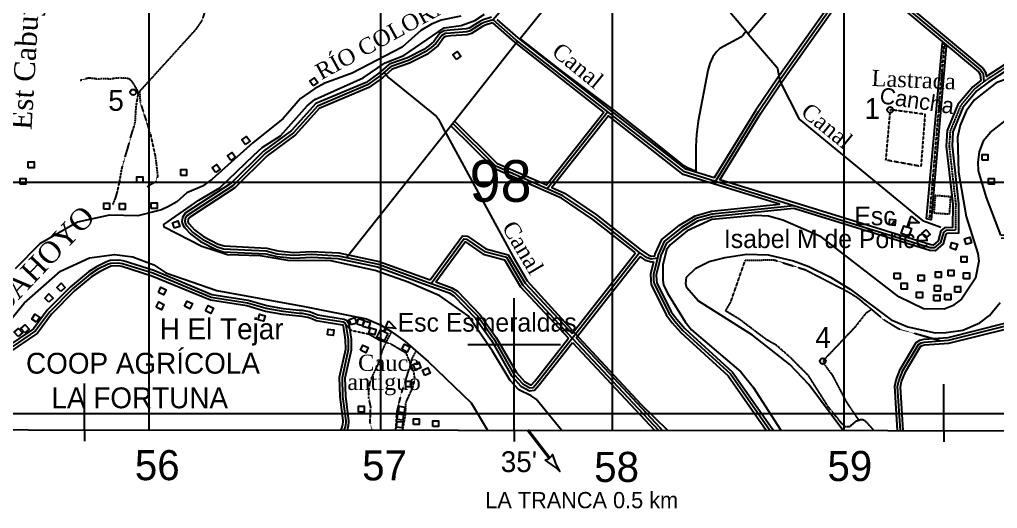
# Model space of a CAD drawing. Extents: x 638173 to 667318, y 9795622 to 9816401.
# Drawn here: x 655440 to 659661, y 9796590 to 9798702 of the extents above; entities that cross this region are included whole.
import ezdxf

# ---------------------------------------------------------------- set-up
doc = ezdxf.new("R2010")
doc.units = 0
doc.header["$MEASUREMENT"] = 0
doc.linetypes.add('DASHED', pattern=[0.75, 0.5, -0.25])
doc.linetypes.add('HIDDEN', pattern=[0.375, 0.25, -0.125])
for name, color, linetype in [('AEROPUERTO', 7, 'CONTINUOUS'), ('AREAPROMINENTE', 7, 'CONTINUOUS'), ('CAMINO4', 7, 'CONTINUOUS'), ('CAMINO5', 7, 'CONTINUOUS'), ('CAMINO6Y7', 7, 'CONTINUOUS'), ('CAUCECANALIZADO', 7, 'CONTINUOUS'), ('CUADRICULAUTM', 7, 'CONTINUOUS'), ('EDIFICACION', 7, 'CONTINUOUS'), ('INFORMACIONMARGI', 7, 'CONTINUOUS'), ('NOMBREAREASSITIO', 7, 'CONTINUOUS'), ('NOMBRESPROPIOS', 7, 'CONTINUOUS'), ('PARALELACAMINO', 7, 'CONTINUOUS'), ('PROYECCION', 7, 'CONTINUOUS'), ('PUNTOALTURA', 7, 'CONTINUOUS'), ('RIODOBLE', 7, 'CONTINUOUS'), ('RIODOBLEINTERMIT', 7, 'CONTINUOUS'), ('TEXTOAZUL', 7, 'CONTINUOUS'), ('TEXTODESCRIPTIVO', 7, 'CONTINUOUS'), ('VALORCUADRICULAR', 7, 'CONTINUOUS'), ('VALORGEOGRAFICO', 7, 'CONTINUOUS')]:
    doc.layers.add(name, color=color, linetype=linetype)
doc.styles.add('cotas', font='SWITZN.TTF')
doc.styles.add('escuelas', font='SWZCONLN.TTF')
doc.styles.add('marginal', font='UNVR57W.TTF')
doc.styles.add('poblados', font='SWZCONDN.TTF')
doc.styles.add('rios', font='TIMESI_0.TTF')
doc.styles.add('sitios', font='SWZCONLN.TTF')
doc.styles.add('txt', font='TXT', dxfattribs={"height": 0.2})

# ---------------------------------------------------------------- blocks, each defined once
blk = doc.blocks.new('DESVIA')
at = {"layer": 'INFORMACIONMARGI', "color": 7, "linetype": 'Continuous'}
blk.add_lwpolyline([(202.16, 3.49), (185.9, 7.39), (147.68, 19.11), (146.85, 19.12), (146.96, 18.1), (149.36, 11.75), (149.85, 9.42), (150.15, 6.9), (150.53, 1.31), (-0.62, 1.3), (-0.61, -2.71), (150.58, -2.7), (150.4, -6.92), (149.98, -11.09), (149.1, -14.21), (146.85, -20.1), (146.86, -20.87), (147.8, -20.89), (188.55, -8.04), (203.45, -4.27), (223.03, -0.96), (223.77, -0.5), (223.03, 0.07), (202.16, 3.49)], close=True, dxfattribs=at)
blk = doc.blocks.new('COTA')
at = {"layer": 'PUNTOALTURA', "color": 1, "linetype": 'Continuous'}
blk.add_circle((0, 0), 12.5, dxfattribs=at)
blk = doc.blocks.new('CASA')
at = {"layer": 'EDIFICACION', "color": 4, "linetype": 'Continuous'}
blk.add_lwpolyline([(-12.57, -13.81), (-12.57, 11.18), (12.43, 11.18), (12.43, -13.82), (-12.57, -13.81)], close=True, dxfattribs=at)
blk = doc.blocks.new('ESCUEL')
at = {"layer": 'EDIFICACION', "color": 6, "linetype": 'Continuous'}
blk.add_lwpolyline([(-0.55, 67.48), (41.45, 51.74), (3.45, 37.48), (3.45, 17.27), (18.98, 17.27), (18.98, -17.74), (-16.02, -17.73), (-16.02, 17.27), (-0.55, 17.27), (-0.55, 67.48)], close=True, dxfattribs=at)

msp = doc.modelspace()

# ---------------------------------------------------------------- linework, layer by layer
at = {"layer": 'AEROPUERTO', "color": 5, "linetype": 'DASHED'}
msp.add_line((659431.26, 9798594.34), (659366.5, 9797838.96), dxfattribs=at)
at = {"layer": 'AEROPUERTO', "color": 5, "linetype": 'Continuous'}
msp.add_lwpolyline([(659355, 9797840.63), (659424.13, 9798601.59), (659440.04, 9798585.4), (659375.91, 9797837.6), (659355, 9797840.63)], dxfattribs=at)
at = {"layer": 'AREAPROMINENTE', "color": 7, "linetype": 'DASHED'}
msp.add_lwpolyline([(659329.93, 9798067.69), (659180.12, 9798095.09), (659199.57, 9798313.87), (659348.48, 9798293.91), (659330.97, 9798067.58)], dxfattribs=at)
at = {"layer": 'CAMINO4', "color": 2, "linetype": 'HIDDEN'}
msp.add_lwpolyline([(659700.8, 9798497.86), (659614.9, 9798441.93), (659602.53, 9798432.51), (659563.66, 9798402.95), (659501.73, 9798328.72), (659457.09, 9798219.97), (659452.71, 9798155.79), (659481.14, 9797905.51), (659480.23, 9797791.72)], dxfattribs=at)
at = {"layer": 'CAMINO5', "color": 7, "linetype": 'Continuous'}
for p, q in [((657979.72, 9798303.42), (657718.16, 9797971.07)), ((658783.13, 9797898.07), (658443.82, 9798002.96)), ((657826.16, 9797326.53), (658116.09, 9797696.21)), ((657826.16, 9797326.53), (658197.61, 9796928.36))]:
    msp.add_line(p, q, dxfattribs=at)
for points in [[(658443.82, 9798002.96), (658629.61, 9798304.34), (658721.67, 9798441.49), (659063.54, 9798925.33)], [(659063.54, 9798925.33), (659588.87, 9798484.39), (659599.35, 9798468.37), (659602.53, 9798432.51)], [(657537.24, 9798763.09), (657484.26, 9798701.53)], [(657484.26, 9798701.53), (657445.42, 9798689.5), (657432.66, 9798683.38), (657385.66, 9798652.78), (657370.8, 9798648.95), (657300.68, 9798643.9), (657277.06, 9798641.29), (657262.85, 9798633.57), (657237.32, 9798598.49), (657216.48, 9798580.71), (657191.47, 9798562.52), (657119.16, 9798525.04), (657048.2, 9798500.99), (657044.23, 9798499.29), (657039.62, 9798496.58), (656998.98, 9798460.08), (656942.05, 9798419.82), (656726.72, 9798328.39), (656622.26, 9798213.22), (656501.08, 9798123.47), (656361.68, 9797985.37), (656163.96, 9797856.22), (656155.78, 9797842.66), (656153.85, 9797829.32), (656156.6, 9797820.17), (656162.58, 9797811.41), (656187.27, 9797783.77), (656228.15, 9797754.01), (656293.19, 9797720.38), (656321.13, 9797711.56), (656505.02, 9797702.52), (656552.52, 9797690.39), (656623.54, 9797683.74), (656700.51, 9797687.99), (656816.37, 9797681.8), (656989.01, 9797645.37), (657217.36, 9797562.49)], [(657979.72, 9798303.42), (657584.15, 9798613.38), (657484.26, 9798701.53)], [(658443.82, 9798002.96), (658310.61, 9798044.14), (657979.72, 9798303.42)], [(657718.16, 9797971.07), (657495.5, 9798068.74), (657309.92, 9798252.87)], [(658116.09, 9797696.21), (657922.76, 9797849.09), (657785.99, 9797941.32), (657718.16, 9797971.07)], [(658783.13, 9797898.07), (658429.43, 9797861.94), (658361.54, 9797842.18), (658296.63, 9797803.07), (658222.38, 9797744), (658196.41, 9797686.44), (658193.67, 9797670.74)], [(659480.23, 9797791.72), (659437.95, 9797790.37), (659428.27, 9797782.19), (659416.22, 9797739.62), (659387.94, 9797715.35), (659371.16, 9797716.3), (658783.13, 9797898.07)], [(659242.34, 9796927.56), (659230.44, 9797117.03), (659235.71, 9797142.08), (659253.41, 9797185.46), (659320.41, 9797298.42), (659331.45, 9797305.77), (659345.92, 9797308.84), (659414.36, 9797313.97), (659450.07, 9797316.65), (659697.5, 9797378.52), (659717.48, 9797390.35), (659764.33, 9797435.89), (659848.18, 9797556.4), (659888.68, 9797651.69), (659901.68, 9797682.27), (659905.66, 9797714.48), (659729.72, 9797774.64), (659675.66, 9797769.43)], [(657217.36, 9797562.49), (657358.16, 9797754.98), (657369.39, 9797753.9), (657447.1, 9797699.98), (657541.89, 9797675.25), (657612.9, 9797555.24), (657826.16, 9797326.53)], [(658193.67, 9797670.74), (658167.29, 9797667.47), (658149.28, 9797672.47), (658116.09, 9797696.21)], [(656841.98, 9796929.42), (656845.05, 9796938.41), (656848.27, 9796951.95), (656849.47, 9796961.87), (656849.76, 9796968.61), (656836.23, 9797074.53), (656833.85, 9797155.58), (656860.85, 9797276.96), (656860.36, 9797320), (656850.69, 9797382.49), (656850.54, 9797382.65), (656845.24, 9797390.84), (656837.99, 9797394.71), (656724.53, 9797412.59), (656706.34, 9797420.33), (656688.02, 9797427.25), (656660.85, 9797432.46), (656646.55, 9797432.67), (656578.2, 9797440.62), (656505.1, 9797453.43), (656424.12, 9797477), (656267.25, 9797501.57), (656015.71, 9797605.89), (655884.85, 9797647.6), (655867.92, 9797650.12), (655833.9, 9797648.59), (655820.19, 9797644.53), (655778.8, 9797623.2), (655745.23, 9797601.84), (655669.09, 9797538.9), (655569.24, 9797438.31), (655508.67, 9797357.25), (655385.09, 9797272.13)], [(658193.67, 9797670.74), (658176.08, 9797601.31), (658177.05, 9797575.59), (658179.06, 9797561.25), (658242.63, 9797433.1), (658267.02, 9797400.34), (658303.18, 9797359.04), (658508.92, 9797171.14), (658678.87, 9796927.99)], [(657217.36, 9797562.49), (657300.11, 9797532.45), (657322.51, 9797518.94), (657417.72, 9797420.65), (657487.47, 9797322.28), (657574.52, 9797169.81), (657611.95, 9797128.01), (657643.09, 9797111.07), (657656.68, 9797112.95), (657674.21, 9797132.79), (657826.16, 9797326.53)]]:
    msp.add_lwpolyline(points, dxfattribs=at)
at = {"layer": 'CAMINO6Y7', "color": 2, "linetype": 'HIDDEN'}
for points in [[(656276.12, 9799181.56), (656261.83, 9799133.87), (656246.35, 9799034.59), (656239.55, 9798898.85), (656245.2, 9798778.36), (656242.84, 9798746.61), (656228.01, 9798699.32), (656200.48, 9798658.86), (655957.89, 9798391.17), (655961.01, 9798344.03), (656003.37, 9798213.83), (656027.12, 9798105.69), (656036.14, 9798025.76), (656028.33, 9798001.58), (655990.48, 9797979.3)], [(655842.35, 9797901.21), (655854.91, 9797931.12), (655863.16, 9797960.09), (655873.69, 9798010.08), (655879.34, 9798043.43), (655883.71, 9798065.52), (655889.78, 9798088.31), (655906.84, 9798143.87), (655920.86, 9798195.83), (655930.19, 9798227.57), (655937.29, 9798247.66), (655940.47, 9798269.31), (655943.52, 9798326.85), (655948.57, 9798357.03), (655953.2, 9798380.45), (655948.53, 9798397.22), (655941.49, 9798409.67), (655927.73, 9798432.72), (655915.23, 9798444.59), (655900.94, 9798448.37), (655873.84, 9798449.86), (655851.01, 9798448.3), (655836.36, 9798445.19), (655824.1, 9798445.22), (655799.32, 9798446.53), (655777.69, 9798444.16), (655764.94, 9798446.68), (655738.76, 9798449.3), (655724.81, 9798445.78), (655701.26, 9798438.58)], [(659459.93, 9797936.16), (659392.79, 9797941.93), (659387, 9797867.11), (659454.78, 9797862.29), (659459.93, 9797936.16)], [(659063.14, 9796970.35), (659050.56, 9796966.27), (659021.66, 9796942.04), (659000.66, 9796943.52), (658932.13, 9797027.64), (658845.77, 9797163.99), (658772.91, 9797237.43), (658707.11, 9797295.22), (658665.73, 9797318.18), (658548.39, 9797407.1), (658488.05, 9797443.39), (658509.99, 9797481.39), (658573.05, 9797662.52), (658696.35, 9797664.08), (658832.23, 9797621.45), (659018.71, 9797525.17), (659058.26, 9797500.15), (659118.06, 9797449.71)], [(659118.06, 9797449.71), (659092.91, 9797432.8), (659043.95, 9797370.54), (658910.01, 9797229.63), (658911.04, 9797216.45), (658947.66, 9797167.48), (659009.19, 9797050.13), (659063.14, 9796970.35)], [(659414.36, 9797313.97), (659234.22, 9797365.72), (659172.79, 9797403.55), (659118.06, 9797449.71)], [(657094.03, 9796929.22), (657106.26, 9796994.87), (657107.89, 9797046.92), (657138.09, 9797113.37), (657146.63, 9797151.26), (657142.31, 9797179.1), (657110.16, 9797260.01), (657040.31, 9797301.79), (656993.26, 9797316.67), (656948.15, 9797342.41), (656874.08, 9797357.92), (656850.69, 9797382.49)], [(659128.14, 9796927.65), (659091.43, 9796967.56), (659083.26, 9796971.72), (659077.73, 9796973.56), (659073.13, 9796973.59), (659063.14, 9796970.35)]]:
    msp.add_lwpolyline(points, dxfattribs=at)
at = {"layer": 'CAUCECANALIZADO', "color": 132, "linetype": 'Continuous'}
msp.add_line((657279.27, 9798214.01), (657590.1, 9798608.13), dxfattribs=at)
for points in [[(658844.29, 9799112.31), (658833.55, 9799060.53), (658818.27, 9799018.75), (658799.31, 9798970.31), (658747.14, 9798874.2), (658704.52, 9798794.35), (658676.64, 9798748.55), (658661.42, 9798730), (658608.28, 9798668.03), (658586, 9798640.69)], [(658361.51, 9798906.83), (658374.29, 9798894.22), (658576.2, 9798652.35)], [(658576.2, 9798652.35), (658562.58, 9798633.83), (658556.45, 9798627.56), (658463.62, 9798577.24), (658448.53, 9798562.32), (658432.29, 9798540.92), (658419.56, 9798512.2), (658411.95, 9798482.64), (658369.37, 9798263.55), (658362.7, 9798206.27), (658359.73, 9798153.66), (658360.06, 9798046.92), (658353.24, 9798048.97), (658323.24, 9798061.46), (658310.42, 9798068.85), (658179.41, 9798173.34), (658000.59, 9798314.33), (657998.36, 9798316.01), (657774.11, 9798484.63), (657601.35, 9798620.54), (657768.81, 9798831.01)], [(658576.2, 9798652.35), (658582.98, 9798644.22), (658586, 9798640.69)], [(658586, 9798640.69), (658709.48, 9798496.44), (658712.26, 9798490.86), (658721.94, 9798436.07), (658805.76, 9798271.48), (659316.09, 9797850.93), (659336.63, 9797834.99), (659341.73, 9797832.38), (659417.46, 9797805.01)], [(657014.16, 9798473.71), (657034.59, 9798450.43), (657240.09, 9798283.56), (657248.52, 9798271.71), (657254.54, 9798260.73), (657274.98, 9798221.92), (657279.27, 9798214.01)], [(656851.9, 9797674.3), (657276.41, 9798210.38), (657279.27, 9798214.01)], [(657279.27, 9798214.01), (657570.53, 9797677.43), (657631.24, 9797573.87), (657852.34, 9797330.21), (658122.85, 9797039.64), (658237.26, 9796928.34)]]:
    msp.add_lwpolyline(points, dxfattribs=at)
at = {"layer": 'CUADRICULAUTM', "color": 2, "linetype": 'Continuous'}
for points in [[(656000, 9796930.07), (656000, 9797000), (656000, 9798000), (656000, 9799000), (656000, 9800000), (656000, 9801000), (656000, 9802000), (656000, 9803000), (656000, 9804000), (656000, 9805000), (656000, 9806000), (656000, 9807000), (656000, 9808000), (656000, 9809000), (656000, 9810000), (656000, 9811000), (656000, 9812000), (656000, 9813000), (656000, 9814000), (656000, 9815357.85)], [(657000, 9796929.3), (657000, 9797000), (657000, 9798000), (657000, 9799000), (657000, 9800000), (657000, 9801000), (657000, 9802000), (657000, 9803000), (657000, 9804000), (657000, 9805000), (657000, 9806000), (657000, 9807000), (657000, 9808000), (657000, 9809000), (657000, 9810000), (657000, 9811000), (657000, 9812000), (657000, 9813000), (657000, 9814000), (657000, 9815357.14)], [(658000, 9796928.52), (658000, 9797000), (658000, 9798000), (658000, 9799000), (658000, 9800000), (658000, 9801000), (658000, 9802000), (658000, 9803000), (658000, 9804000), (658000, 9805000), (658000, 9806000), (658000, 9807000), (658000, 9808000), (658000, 9809000), (658000, 9810000), (658000, 9811000), (658000, 9812000), (658000, 9813000), (658000, 9814000), (658000, 9815356.43)], [(659000, 9796927.74), (659000, 9797000), (659000, 9798000), (659000, 9799000), (659000, 9800000), (659000, 9801000), (659000, 9802000), (659000, 9803000), (659000, 9804000), (659000, 9805000), (659000, 9806000), (659000, 9807000), (659000, 9808000), (659000, 9809000), (659000, 9810000), (659000, 9811000), (659000, 9812000), (659000, 9813000), (659000, 9814000), (659000, 9815355.72)], [(655000, 9798000), (656000, 9798000), (657000, 9798000), (658000, 9798000), (659000, 9798000), (660000, 9798000), (661000, 9798000), (662000, 9798000), (663000, 9798000), (664000, 9798000), (666605.7, 9798000)], [(655000, 9797000), (656000, 9797000), (657000, 9797000), (658000, 9797000), (659000, 9797000), (660000, 9797000), (661000, 9797000), (662000, 9797000), (663000, 9797000), (664000, 9797000), (666604.89, 9797000)]]:
    msp.add_lwpolyline(points, dxfattribs=at)
at = {"layer": 'PARALELACAMINO', "color": 7, "linetype": 'Continuous'}
for p, q in [((657825.34, 9797345.74), (658098.57, 9797694.13)), ((657842.6, 9797327.24), (658118.55, 9797679.09)), ((657826.98, 9797307.32), (658180.49, 9796928.38))]:
    msp.add_line(p, q, dxfattribs=at)
for points in [[(658022.52, 9799790.92), (658024.17, 9799790.17), (658319.46, 9799543.45), (659046.75, 9798923.22), (658711.37, 9798448.58), (658619.1, 9798311.11), (658438.26, 9798017.76), (658316.5, 9798055.4), (657987.43, 9798313.26), (657592.15, 9798622.99), (657501.78, 9798702.74)], [(659613.03, 9798455.63), (659694.56, 9798508.71), (659843.91, 9798583.87), (659900.21, 9798600.21), (660018.38, 9798612.17), (659300.72, 9799224.52), (659080.58, 9798927.34), (659598.32, 9798492.78), (659611.52, 9798472.59), (659613.03, 9798455.63)], [(659065.91, 9798907.02), (659579.42, 9798476), (659587.18, 9798464.15), (659589.47, 9798438.29), (659554.97, 9798412.04), (659490.9, 9798335.25), (659444.76, 9798222.84), (659440.16, 9798155.51), (659468.63, 9797904.85), (659467.83, 9797803.83), (659433.2, 9797802.72), (659417.28, 9797789.27), (659405.22, 9797746.65), (659383.62, 9797728.11), (659373.39, 9797728.69), (658786.82, 9797910.01), (658462.92, 9798010.13), (658640.12, 9798297.57), (658731.97, 9798434.4), (659065.91, 9798907.02)], [(657477.14, 9798712.41), (657440.84, 9798701.17), (657426.52, 9798694.3), (657380.56, 9798664.37), (657368.77, 9798661.34), (657299.54, 9798656.35), (657273.25, 9798653.44), (657254.4, 9798643.21), (657228.08, 9798607.04), (657208.74, 9798590.53), (657184.88, 9798573.18), (657114.25, 9798536.57), (657043.73, 9798512.67), (657038.58, 9798510.47), (657032.2, 9798506.72), (656991.17, 9798469.87), (656935.93, 9798430.8), (656719.31, 9798338.82), (656613.83, 9798222.53), (656492.92, 9798132.98), (656353.78, 9797995.14), (656154.73, 9797865.12), (656143.77, 9797846.95), (656141.08, 9797828.37), (656145.19, 9797814.72), (656152.72, 9797803.69), (656178.84, 9797774.45), (656221.56, 9797743.34), (656288.4, 9797708.78), (656318.91, 9797699.15), (656503.15, 9797690.1), (656550.38, 9797678.04), (656623.3, 9797671.21), (656700.52, 9797675.47), (656814.74, 9797669.37), (656985.57, 9797633.32), (657213.09, 9797550.74), (657294.7, 9797521.12), (657314.66, 9797509.08), (657408.08, 9797412.64), (657476.92, 9797315.55), (657564.32, 9797162.46), (657604.08, 9797118.06), (657640.73, 9797098.12), (657662.98, 9797101.2), (657683.82, 9797124.79), (657826.98, 9797307.32)], [(657481.26, 9798687.51), (657450, 9798677.83), (657438.8, 9798672.46), (657390.76, 9798641.19), (657372.83, 9798636.56), (657301.82, 9798631.45), (657280.87, 9798629.14), (657271.3, 9798623.93), (657246.56, 9798589.94), (657224.22, 9798570.89), (657198.06, 9798551.86), (657124.07, 9798513.51), (657052.67, 9798489.31), (657049.88, 9798488.11), (657047.04, 9798486.44), (657006.79, 9798450.29), (656948.17, 9798408.84), (656734.13, 9798317.96), (656630.69, 9798203.91), (656509.24, 9798113.96), (656369.58, 9797975.6), (656173.19, 9797847.32), (656167.79, 9797838.37), (656166.62, 9797830.27), (656168.01, 9797825.62), (656172.44, 9797819.13), (656195.7, 9797793.09), (656234.74, 9797764.68), (656297.98, 9797731.98), (656323.35, 9797723.97), (656506.89, 9797714.94), (656554.66, 9797702.74), (656623.78, 9797696.27), (656700.5, 9797700.51), (656818, 9797694.23), (656992.45, 9797657.42), (657212.81, 9797577.44)], [(657481.26, 9798687.51), (657576.15, 9798603.77), (657962.15, 9798301.3), (657714.32, 9797986.4), (657502.65, 9798079.25), (657318.72, 9798261.74)], [(659707.04, 9798487.01), (659622.1, 9798431.7), (659572.35, 9798393.86), (659512.56, 9798322.19), (659469.42, 9798217.1), (659465.26, 9798156.07), (659493.65, 9797906.17), (659492.63, 9797779.61), (659442.7, 9797778.02), (659439.26, 9797775.11), (659427.22, 9797732.59), (659392.26, 9797702.59), (659368.93, 9797703.91), (658781.89, 9797885.37), (658431.83, 9797849.62), (658366.6, 9797830.63), (658303.78, 9797792.78), (658232.53, 9797736.1), (658208.45, 9797682.74), (658205.87, 9797667.99)], [(658123.49, 9797706.29), (658154.75, 9797683.92), (658168.23, 9797680.18), (658182.95, 9797682.01), (658184.37, 9797690.14), (658212.23, 9797751.9), (658289.48, 9797813.36), (658356.48, 9797853.73), (658427.03, 9797874.26), (658720.76, 9797904.27), (658440.13, 9797991.02), (658304.72, 9798032.88), (657981.83, 9798285.89), (657737.97, 9797976.03), (657792.04, 9797952.31), (657930.14, 9797859.19), (658123.49, 9797706.29)], [(658098.57, 9797694.13), (657915.38, 9797838.99), (657779.94, 9797930.33), (657713.14, 9797959.62), (657488.35, 9798058.23), (657301.12, 9798244)], [(657212.81, 9797577.44), (657352.27, 9797768.1), (657373.83, 9797766.03), (657452.4, 9797711.51), (657550.03, 9797686.05), (657622.97, 9797562.77), (657825.34, 9797345.74)], [(659229.75, 9796927.57), (659217.87, 9797117.99), (659223.71, 9797145.76), (659242.19, 9797191.04), (659311.11, 9797307.25), (659326.51, 9797317.5), (659344.15, 9797321.24), (659448.07, 9797329.04), (659692.7, 9797390.2), (659709.83, 9797400.35), (659754.76, 9797444.02), (659837.18, 9797562.48), (659889.49, 9797685.54), (659892.01, 9797705.94), (659728.23, 9797761.94), (659676.86, 9797756.99)], [(657237.29, 9797568.56), (657364.05, 9797741.86), (657364.95, 9797741.77), (657441.8, 9797688.45), (657533.75, 9797664.45), (657602.83, 9797547.71), (657809.73, 9797325.83)], [(658177.06, 9797656.08), (658166.35, 9797654.76), (658143.81, 9797661.02), (658118.55, 9797679.09)], [(656855.18, 9796929.41), (656857.07, 9796934.94), (656860.59, 9796949.75), (656861.94, 9796960.85), (656862.29, 9796969.14), (656848.71, 9797075.51), (656846.39, 9797154.39), (656873.37, 9797275.66), (656872.85, 9797321.04), (656862.6, 9797387.01), (656853.98, 9797400.34), (656842.02, 9797406.73), (656728, 9797424.7), (656711, 9797431.93), (656691.43, 9797439.32), (656662.13, 9797444.94), (656647.37, 9797445.16), (656580, 9797452.99), (656507.93, 9797465.62), (656426.84, 9797489.23), (656270.66, 9797513.69), (656020.02, 9797617.63), (655887.69, 9797659.82), (655868.59, 9797662.66), (655831.78, 9797661), (655815.51, 9797656.18), (655772.57, 9797634.05), (655737.86, 9797611.97), (655660.65, 9797548.14), (655559.75, 9797446.49), (655499.89, 9797366.38), (655377.27, 9797281.92)], [(656828.75, 9796929.43), (656833.03, 9796941.88), (656835.95, 9796954.15), (656837, 9796962.89), (656837.23, 9796968.08), (656823.75, 9797073.55), (656821.31, 9797156.77), (656848.33, 9797278.26), (656847.87, 9797318.96), (656838.72, 9797377.91), (656836.5, 9797381.34), (656833.96, 9797382.69), (656721.06, 9797400.48), (656701.68, 9797408.73), (656684.61, 9797415.18), (656659.57, 9797419.98), (656645.73, 9797420.18), (656576.4, 9797428.25), (656502.27, 9797441.24), (656421.4, 9797464.77), (656263.84, 9797489.45), (656011.4, 9797594.15), (655882.01, 9797635.38), (655867.25, 9797637.58), (655836.02, 9797636.18), (655824.87, 9797632.88), (655785.03, 9797612.35), (655752.6, 9797591.71), (655677.53, 9797529.66), (655578.73, 9797430.13), (655517.45, 9797348.12), (655392.91, 9797262.34)], [(658177.06, 9797656.08), (658163.52, 9797602.64), (658164.58, 9797574.48), (658166.96, 9797557.51), (658231.93, 9797426.54), (658257.29, 9797392.48), (658294.24, 9797350.28), (658499.47, 9797162.84), (658662.81, 9796928.01)], [(658205.87, 9797667.99), (658188.64, 9797599.98), (658189.52, 9797576.7), (658191.16, 9797564.99), (658253.33, 9797439.66), (658276.75, 9797408.2), (658312.12, 9797367.8), (658518.37, 9797179.44), (658688.65, 9796935.78), (658694.93, 9796927.98)], [(659254.93, 9796927.55), (659243.01, 9797116.07), (659247.71, 9797138.4), (659264.63, 9797179.88), (659329.71, 9797289.59), (659336.39, 9797294.04), (659347.69, 9797296.44), (659452.07, 9797304.26), (659702.3, 9797366.84), (659725.13, 9797380.35), (659773.9, 9797427.76), (659859.18, 9797550.32), (659894.94, 9797634.46)], [(657237.29, 9797568.56), (657305.52, 9797543.78), (657330.36, 9797528.8), (657427.36, 9797428.66), (657498.02, 9797329.01), (657584.72, 9797177.16), (657619.82, 9797137.96), (657645.45, 9797124.02), (657650.38, 9797124.7), (657664.6, 9797140.79), (657809.73, 9797325.83)], [(657842.6, 9797327.24), (658205.06, 9796938.71), (658214.74, 9796928.35)]]:
    msp.add_lwpolyline(points, dxfattribs=at)
at = {"layer": 'PROYECCION', "color": 7, "linetype": 'Continuous'}
for p, q in [((657575.35, 9797098.56), (657575.67, 9797498.56)), ((657375.51, 9797298.72), (657775.51, 9797298.4)), ((655721.02, 9796930.39), (655721.17, 9797130.39)), ((657575.22, 9796928.96), (657575.37, 9797128.96)), ((659429.43, 9796927.54), (659429.58, 9797127.54)), ((655721.02, 9796930.39), (655720.98, 9796880.39)), ((657575.22, 9796928.96), (657575.18, 9796878.96)), ((657575.22, 9796928.96), (657575.18, 9796878.96)), ((659429.43, 9796927.54), (659429.39, 9796877.54))]:
    msp.add_line(p, q, dxfattribs=at)
msp.add_lwpolyline([(638790.96, 9796943.41), (666604.83, 9796921.85), (666619.7, 9815350.33), (638803.33, 9815370.02)], close=True, dxfattribs=at)
at = {"layer": 'RIODOBLE', "color": 5, "linetype": 'Continuous'}
for points in [[(657344.4, 9798716.42), (657260.22, 9798699.36), (657218.84, 9798682.56), (657172.7, 9798654.66), (657092.07, 9798582.87), (656876.37, 9798470.32), (656758.5, 9798426.93), (656713.03, 9798402.89), (656653.25, 9798361), (656577.58, 9798274.02), (656446.59, 9798170.18), (656271.08, 9798012.23), (656229.21, 9797982.82), (656161.59, 9797953.61), (656118.51, 9797915.33), (656083.68, 9797894.24), (656053.01, 9797880.76), (655950.48, 9797854.62), (655827.87, 9797856.85), (655690.96, 9797826.24), (655527.29, 9797733.87), (655421.18, 9797626)], [(657779.62, 9796928.69), (657669.84, 9797061.83), (657648.31, 9797076), (657595.73, 9797102.18), (657557.57, 9797143.18), (657481.82, 9797269.02), (657376.13, 9797422.17), (657253.9, 9797508.14), (657117.67, 9797568.16), (656975.54, 9797618.82), (656783.93, 9797659.68), (656598.58, 9797661.71), (656478.26, 9797682.04), (656338.43, 9797685.08), (656226.67, 9797721.8), (656063.87, 9797804.94), (656062.64, 9797816.57), (656213.87, 9797921.26), (656304.36, 9797974.91), (656451.49, 9798115.86), (656488.12, 9798150.05), (656566.57, 9798199.96), (656681.56, 9798329.91), (656714.3, 9798356.84), (656922.76, 9798450.12), (657018.95, 9798515.59), (657098.57, 9798547.15), (657272.44, 9798665.86), (657346.98, 9798675.73), (657405.22, 9798697.55), (657446.58, 9798725.38)], [(659714.29, 9798450.64), (659655.69, 9798428.6), (659560.78, 9798354.35), (659525.84, 9798306.7), (659499.78, 9798245.56), (659489.33, 9798194.41), (659493.22, 9798043.07), (659526.46, 9797851.03), (659576.86, 9797692.05), (659581.06, 9797658.36), (659567.06, 9797584.82), (659506.43, 9797494.15), (659466.79, 9797465.06), (659430.7, 9797451.49), (659341.89, 9797452.86), (659235.44, 9797504.29), (658899.91, 9797763.77), (658734.96, 9797834.81), (658673.09, 9797852.63), (658617.05, 9797854.98), (658429.22, 9797838.7), (658321.89, 9797789.13), (658249.28, 9797729.2), (658233.5, 9797707.75), (658216.73, 9797642.72), (658216.75, 9797576.35), (658219.56, 9797556.66), (658237.08, 9797519.97), (658313.17, 9797396.75), (658341.45, 9797362.2), (658553.14, 9797179.81), (658606.27, 9797113.93), (658726.79, 9796927.96)], [(659675.38, 9797770.54), (659614.42, 9797933.78), (659580.24, 9798048.64), (659578.49, 9798085.47), (659584.61, 9798131.12), (659602.73, 9798181.27), (659629.88, 9798214.47), (659720.3, 9798285.45)], [(654977.89, 9796930.86), (655008.77, 9796979.33), (655063.83, 9797018.02), (655166.89, 9797118.41), (655460.29, 9797477.29), (655616.65, 9797615.73), (655742.01, 9797672.71), (655850.72, 9797687.37), (655929.02, 9797677.19), (656019.34, 9797642.58), (656071.73, 9797607.63), (656292.36, 9797532.29), (656669.49, 9797462.74), (656938.41, 9797408.94), (656998.46, 9797383.4), (657044.43, 9797355.26), (657104.99, 9797311.5), (657203.66, 9797224.98), (657389.45, 9797046.88), (657459.56, 9796928.94)], [(658994.03, 9796927.75), (658847.04, 9797126.26), (658765.54, 9797212.3), (658603.48, 9797339.1), (658369.5, 9797487.23), (658321.17, 9797543.19), (658316.51, 9797561.07), (658319.54, 9797588.64), (658359.4, 9797628.51), (658416.37, 9797656.75), (658486.56, 9797673.88), (658578, 9797688.58), (658671.87, 9797686.02), (658780.78, 9797659.63), (658846.94, 9797635.04), (658941.2, 9797588.75), (659025.56, 9797538.13), (659203.11, 9797404.54), (659274.19, 9797374.46), (659392.99, 9797349.25), (659439.33, 9797350.13), (659511.63, 9797360.55), (659585.93, 9797392.5), (659626.63, 9797424.43), (659673.15, 9797479.91)]]:
    msp.add_lwpolyline(points, dxfattribs=at)
at = {"layer": 'RIODOBLEINTERMIT', "color": 132, "linetype": 'DASHED'}
for points in [[(656962.07, 9796929.32), (656955.78, 9796949.31), (656953.43, 9796965.4), (656955.39, 9797004.93), (656956.05, 9797030.16), (656948.7, 9797064.89), (656947.17, 9797088.39), (656948.23, 9797106.15), (656952.18, 9797129.61), (656959.2, 9797151.55), (656966.54, 9797167.93), (656977.36, 9797189.67), (656989.57, 9797215.34), (656998.24, 9797241.7), (657005.17, 9797269.13), (657018.98, 9797299.47), (657046.37, 9797353.86)], [(657151.28, 9797270.91), (657131.72, 9797234.21), (657124.42, 9797201.06), (657118.55, 9797185.6), (657103.2, 9797135.49), (657088.18, 9797090.37), (657080.74, 9797060.43), (657075.87, 9797038.19), (657069.54, 9797012.95), (657066.54, 9796987.65), (657064.08, 9796941.12), (657063.14, 9796929.25)]]:
    msp.add_lwpolyline(points, dxfattribs=at)

# ---------------------------------------------------------------- block references
at = {"layer": 'EDIFICACION', "color": 4, "linetype": 'Continuous'}
for p, xscale, yscale, rotation in [((657326.83, 9798547.97), 1.000000518206896, 1.000000518206896, 34.52050525742197), ((656709.94, 9798434.49), 1.00000056011143, 1.00000056011143, 34.65305239216859), ((656416.77, 9798181.13), 0.9999994830721982, 0.9999994830721982, 36.0406925698542), ((656354.58, 9798112), 0.9999994830721982, 0.9999994830721982, 36.0406925698542), ((656288.25, 9798059.47), 0.9999994830721982, 0.9999994830721982, 36.0406925698542), ((656115.83, 9797817.45), 1.000000585210781, 1.000000585210781, 19.03466891610519), ((659207.93, 9797827.78), 0.999998820871226, 0.999998820871226, 353.0218178582149), ((659351.86, 9797777.84), 0.9999988290244637, 0.9999988290244637, 41.46397193727679), ((659533.97, 9797747.43), 1.000002134202739, 1.000002134202739, 16.58158799843359), ((659473.05, 9797724.93), 0.9999986052874561, 0.9999986052874561, 340.9681142971294), ((655618.21, 9797546.13), 1.000002663174666, 1.000002663174666, 44.24534248948851), ((655566.25, 9797499.97), 1.000001534106741, 1.000001534106741, 45), ((656056.7, 9797530.35), 1.000000395431481, 1.000000395431481, 334.0680664634399), ((656047.59, 9797466.55), 1.000000395431481, 1.000000395431481, 334.0680664634399), ((656170.06, 9797470.6), 1.000000395431481, 1.000000395431481, 334.0680664634399), ((656260.66, 9797450.86), 1.000000395431481, 1.000000395431481, 334.0680664634399), ((655509.29, 9797412.8), 1.000002462369414, 1.000002462369414, 56.39392038439033), ((656485.34, 9797415.19), 0.9999991605749476, 0.9999991605749476, 345.2751640031311), ((655462.6, 9797367.35), 0.9999995279475008, 0.9999995279475008, 41.65184096623755), ((656878.87, 9797400.34), 0.9999983756197829, 0.9999983756197829, 18.93342014227095), ((656911.87, 9797395.57), 0.9999986362524181, 0.9999986362524181, 344.4030235023486), ((656938.19, 9797385.95), 0.9999986362524181, 0.9999986362524181, 344.4030235023486), ((655434.26, 9797351.15), 0.9999995279475008, 0.9999995279475008, 41.65184096623755), ((656783.23, 9797352.2), 0.9999993305026595, 0.9999993305026595, 353.3085401576453), ((656963.94, 9797356.38), 0.9999997756344148, 0.9999997756344148, 343.4011113347102), ((657108.46, 9797284), 0.9999992484282181, 0.9999992484282181, 332.1932203262534), ((656929, 9797280.37), 0.9999992078897298, 0.9999992078897298, 334.5488599118105), ((657155.63, 9797206.56), 0.9999999122443739, 0.9999999122443739, 21.76221986556549), ((657195.2, 9797182.8), 1.000002392796093, 1.000002392796093, 23.89254296483123), ((657089.69, 9797018.84), 0.9999993162128168, 0.9999993162128168, 353.2153148354075), ((657081.23, 9796953.9), 0.9999985374919672, 0.9999985374919672, 355.1982926522653), ((657083.99, 9796986.64), 0.9999998736357995, 0.9999998736357995, 353.9705629560024)]:
    msp.add_blockref('CASA', p, dxfattribs=dict(at, xscale=xscale, yscale=yscale, rotation=rotation))
for p in [(659607.81, 9798108.28), (655490.28, 9798075.82), (655454.76, 9798004.54), (655959.34, 9798011.51), (656148.32, 9798042.94), (659634.75, 9798004.7), (655816.4, 9797897.27), (655883.77, 9797895.99), (656021.58, 9797899.24), (659517.3, 9797667.49), (659228.57, 9797596.05), (659332.45, 9797587.26), (659405.93, 9797601.14), (659460.59, 9797608.37), (659528.04, 9797596.4), (659258.7, 9797551.76), (659402.69, 9797542.73), (659324.8, 9797513.14), (659400.02, 9797500.64), (659447.17, 9797505.36), (659489.31, 9797537.8), (657119.54, 9797128.97), (656915.37, 9797020.6), (657153.23, 9796966.42), (657236.16, 9796957.75)]:
    msp.add_blockref('CASA', p, dxfattribs=at)
at = {"layer": 'EDIFICACION', "color": 6, "linetype": 'Continuous'}
for p, xscale, yscale, rotation in [((659266.71, 9797789.52), 0.9999981379072346, 0.9999981379072346, 340.6089965523807), ((657005.03, 9797338.82), 1.000002093295739, 1.000002093295739, 334.5814369722091)]:
    msp.add_blockref('ESCUEL', p, dxfattribs=dict(at, xscale=xscale, yscale=yscale, rotation=rotation))
at = {"layer": 'INFORMACIONMARGI', "color": 7, "linetype": 'Continuous', "xscale": 1.000001834615572, "yscale": 1.000001834615572, "rotation": 307.7544955267893}
msp.add_blockref('DESVIA', (657636.13, 9796927.04), dxfattribs=at)
at = {"layer": 'PUNTOALTURA', "color": 1, "linetype": 'Continuous'}
for p in [(655930.63, 9798387.98), (659197.81, 9798311.9), (658907.82, 9797226.39)]:
    msp.add_blockref('COTA', p, dxfattribs=at)

# ---------------------------------------------------------------- texts
at = {"layer": 'INFORMACIONMARGI', "color": 7, "linetype": 'Continuous', "style": 'poblados'}
msp.add_text('LA TRANCA 0.5 km', height=70, dxfattribs=at).set_placement((657450.7, 9796591.23))
at = {"layer": 'NOMBREAREASSITIO', "color": 2, "linetype": 'Continuous', "style": 'sitios'}
for s, p in [('COOP AGR%%205COLA', (655468.08, 9797172.54)), ('LA FORTUNA', (655577.85, 9797023.03))]:
    msp.add_text(s, height=90, dxfattribs=at).set_placement(p)
at = {"layer": 'NOMBRESPROPIOS', "color": 6, "linetype": 'Continuous', "style": 'escuelas'}
for s, height, p in [('Esc ', 80, (659043.74, 9797813.52)), (' Isabel M de Ponce', 80, (658450.84, 9797715.08)), ('Esc Esmeraldas', 80, (657072.2, 9797354.03)), ('H El Tejar', 90, (656044.91, 9797320.97))]:
    msp.add_text(s, height=height, dxfattribs=at).set_placement(p)
at = {"layer": 'PUNTOALTURA', "color": 7, "linetype": 'Continuous', "style": 'cotas'}
for s, p in [('5', (655823.31, 9798307.95)), ('1', (659087.47, 9798273.1)), ('4', (658875, 9797283.87))]:
    msp.add_text(s, height=90, dxfattribs=at).set_placement(p)
at = {"layer": 'TEXTOAZUL', "color": 5, "linetype": 'Continuous', "style": 'rios'}
for s, height, rotation, p in [('R%%205O COLORADO', 70, 28.78477, (656742.08, 9798439.44)), ('Est Cabuya', 90, 86.59515, (655491.61, 9798223.54)), ('R%%205O BABAHOYO', 90, 46.58788, (655058.26, 9797090.15))]:
    msp.add_text(s, height=height, rotation=rotation, dxfattribs=at).set_placement(p)
at = {"layer": 'TEXTOAZUL', "color": 4, "linetype": 'Continuous', "style": 'rios'}
for s, rotation, p in [('Canal', 320.89454, (657732.42, 9798553.77)), ('Lastrada', 357.54471, (659116.57, 9798415.39)), ('Canal', 320.89454, (658807.93, 9798293.6)), ('Canal', 300.62328, (657520.08, 9797805.3))]:
    msp.add_text(s, height=70, rotation=rotation, dxfattribs=at).set_placement(p)
for s, p in [('Cauce', (656901.45, 9797184.5)), ('antiguo', (656854.99, 9797102.02))]:
    msp.add_text(s, height=70, dxfattribs=at).set_placement(p)
at = {"layer": 'TEXTODESCRIPTIVO', "color": 7, "linetype": 'Continuous', "style": 'txt'}
msp.add_text('Cancha', height=70, rotation=351.49031, dxfattribs=at).set_placement((659149.58, 9798341.13))
at = {"layer": 'VALORCUADRICULAR', "color": 6, "linetype": 'Continuous', "style": 'poblados'}
for s, height, p in [('98', 180, (657382.7, 9797914.86)), ('56', 130, (655937.87, 9796712.42)), ('57', 130, (656919, 9796711.63)), ('58', 130, (657920.79, 9796704.64)), ('59', 130, (658927.5, 9796708.65))]:
    msp.add_text(s, height=height, dxfattribs=at).set_placement(p)
at = {"layer": 'VALORGEOGRAFICO', "color": 2, "linetype": 'Continuous', "style": 'marginal'}
msp.add_text("35'", height=90, rotation=359.95463, dxfattribs=at).set_placement((657517.2, 9796747.33))

doc.saveas('drawing.dxf')
